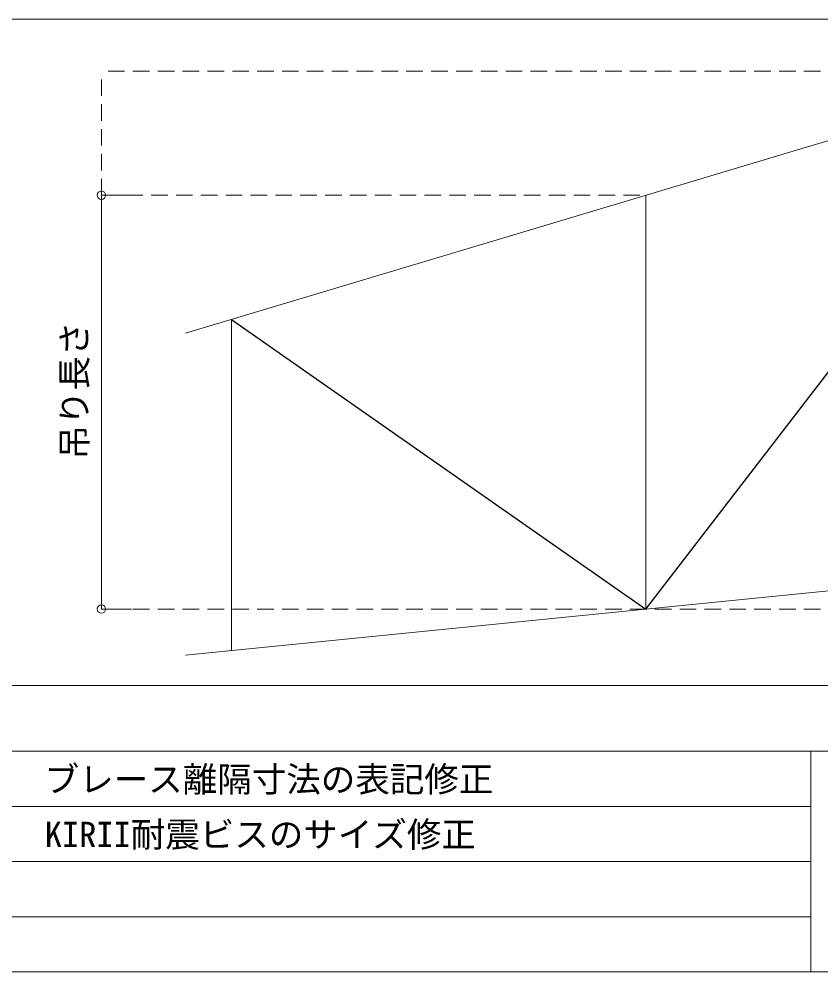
# Model space of a CAD drawing. Units: millimetres on the paper, enlarged 15 times, with parts at other scales. Extents: x -2895 to 2955, y -2104 to 2057.
# Drawn here: x -1435 to -564, y -2068 to -1032 of the extents above; entities that cross this region are included whole.
import ezdxf
from ezdxf.enums import TextEntityAlignment as Align

# ---------------------------------------------------------------- set-up
doc = ezdxf.new("R2010")
doc.units = ezdxf.units.MM
doc.header["$LTSCALE"] = 15
doc.header["$PDMODE"] = 32
doc.header["$PDSIZE"] = 9
doc.linetypes.add('DASHED1', pattern=[1.8, 1.2, -0.6])
for name, color, linetype, lineweight in [('1-1_吊り材', 3, 'Continuous', 18), ('1-2_野縁受け', 7, 'Continuous', 18), ('1-5_寸法', 4, 'Continuous', 9), ('1-7_ブレース', 2, 'Continuous', 25), ('1-E', 3, 'Continuous', 18), ('F-1_中線', 7, 'Continuous', 18), ('F-6_文字', 7, 'Continuous', 18)]:
    doc.layers.add(name, color=color, linetype=linetype, lineweight=lineweight)
doc.styles.add('ＭＳ ゴシック', font='')
doc.styles.get('ＭＳ ゴシック').set_extended_font_data('MS Gothic')

msp = doc.modelspace()

# ---------------------------------------------------------------- linework, layer by layer
at = {"layer": '1-1_吊り材'}
for p, q in [((-1253.97, -1373.6), (-253.97, -1073.6)), ((-753.97, -1223.6), (-753.97, -1673.6)), ((-1203.97, -1358.6), (-1203.97, -1718.6))]:
    msp.add_line(p, q, dxfattribs=at)
at = {"layer": '1-2_野縁受け', "color": 3}
msp.add_line((-1253.97, -1723.6), (-253.97, -1623.6), dxfattribs=at)
at = {"layer": '1-5_寸法', "linetype": 'DASHED1'}
for p, q in [((-1345.33, -1223.6), (-1345.33, -1088.6)), ((-105.14, -1088.6), (-1345.33, -1088.6)), ((-1345.33, -1223.6), (-753.97, -1223.6)), ((-105.14, -1673.6), (-1345.33, -1673.6))]:
    msp.add_line(p, q, dxfattribs=at)
at = {"layer": '1-5_寸法'}
for p, q in [((-1345.33, -1223.6), (-1345.33, -1673.6)), ((-1345.33, -1223.6), (-1312.74, -1223.6)), ((-1345.33, -1673.6), (-1312.74, -1673.6))]:
    msp.add_line(p, q, dxfattribs=at)
at = {"layer": '1-5_寸法', "color": 7}
for p in [(-1345.33, -1223.6), (-1345.33, -1673.6)]:
    msp.add_point(p, dxfattribs=at)
at = {"layer": '1-7_ブレース'}
msp.add_lwpolyline([(-1203.97, -1358.6), (-753.97, -1673.6), (-303.97, -1088.6)], dxfattribs=at)
at = {"layer": '1-E'}
for p, q in [((-2850.14, -1032.02), (-15.14, -1032.02)), ((-15.14, -1756.68), (-2850.14, -1756.68))]:
    msp.add_line(p, q, dxfattribs=at)
at = {"layer": 'F-1_中線', "color": 3}
for p, q in [((-2895.14, -1828.07), (2954.86, -1828.07)), ((-574.52, -1828.07), (-574.52, -2068.07)), ((-2895.14, -2068.07), (2954.86, -2068.07))]:
    msp.add_line(p, q, dxfattribs=at)
at = {"layer": 'F-1_中線', "color": 4, "lineweight": 9}
for p, q in [((-1737.02, -1888.07), (-574.52, -1888.07)), ((-1737.02, -1948.07), (-574.52, -1948.07)), ((-1737.02, -2008.07), (-574.52, -2008.07))]:
    msp.add_line(p, q, dxfattribs=at)

# ---------------------------------------------------------------- texts
at = {"layer": '1-5_寸法', "color": 7, "style": 'ＭＳ ゴシック'}
msp.add_text('吊り長さ', height=27.49, rotation=90, dxfattribs=at).set_placement((-1352.83, -1510.93), align=Align.BOTTOM_LEFT)
at = {"layer": 'F-6_文字', "color": 4, "style": 'ＭＳ ゴシック'}
for s, p in [('ブレース離隔寸法の表記修正', (-1407.02, -1880.57)), ('KIRII耐震ビスのサイズ修正', (-1407.02, -1940.57))]:
    msp.add_text(s, height=27.49, dxfattribs=at).set_placement(p, align=Align.BOTTOM_LEFT)

doc.saveas('drawing.dxf')
